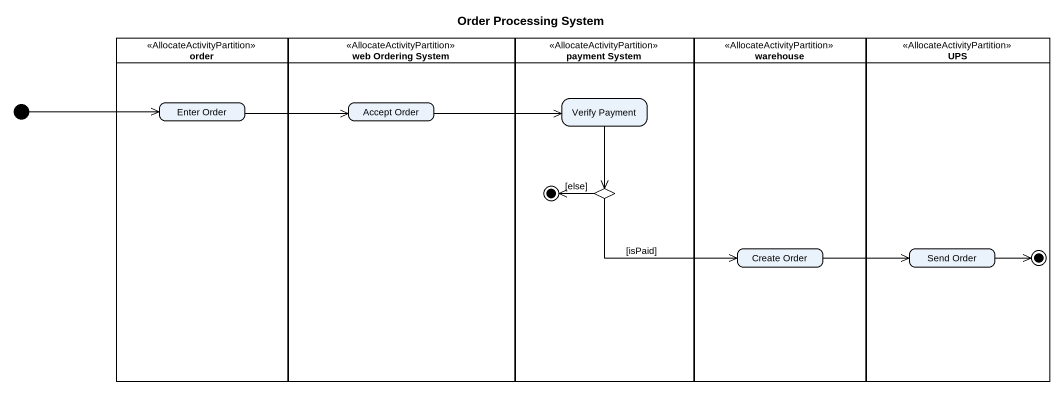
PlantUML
@startuml
title Order Processing System
hide empty description
state order <<AllocateActivityPartition>> {
  state "Enter Order" as Enter_Order
}
state "web Ordering System" as web_Ordering_System <<AllocateActivityPartition>> {
  state "Accept Order" as Accept_Order
}
state "payment System" as payment_System <<AllocateActivityPartition>> {
  state "Verify Payment" as Verify_Payment
  state choice1 <<choice>>
  choice1 -left-> [*] : [else]
}
state warehouse <<AllocateActivityPartition>> {
  state "Create Order" as Create_Order
}
state UPS <<AllocateActivityPartition>> {
  state "Send Order" as Send_Order
  Send_Order -right-> [*]
}
state initial1 <<start>>
Verify_Payment --> choice1
initial1 -right-> Enter_Order
Enter_Order -right-> Accept_Order
Accept_Order -right-> Verify_Payment
choice1 -right-> Create_Order : [isPaid]
Create_Order -right-> Send_Order
@enduml
